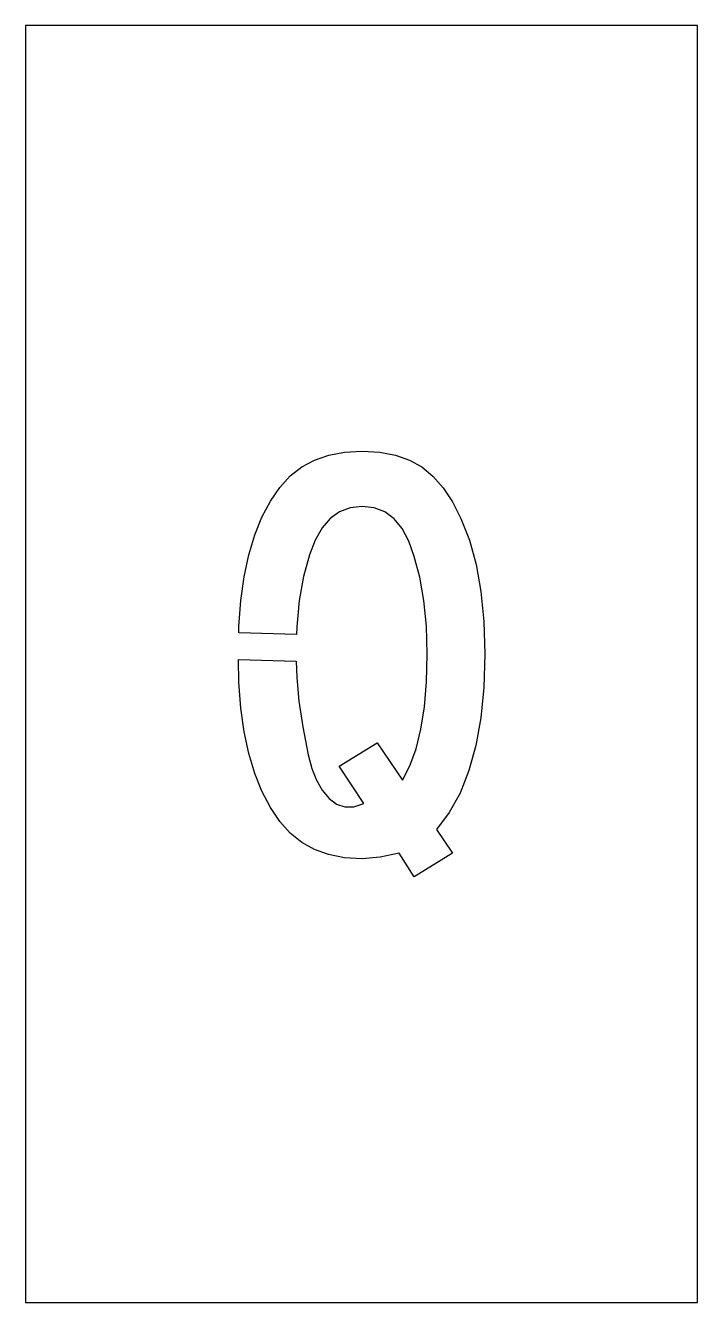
# Model space of a CAD drawing. Header units: inches. Extents: x 0 to 3.16, y 0 to 6.
import ezdxf

# ---------------------------------------------------------------- set-up
doc = ezdxf.new("R2010")
doc.units = ezdxf.units.IN
doc.header["$MEASUREMENT"] = 0
doc.layers.add('CUT', color=1, linetype='Continuous')

msp = doc.modelspace()

# ---------------------------------------------------------------- linework, layer by layer
at = {"layer": 'CUT'}
for points in [[(0, 0), (3.1591, 0), (3.1591, 6), (0, 6)], [(2.1173, 2.6165), (2.0849, 2.4988), (2.0431, 2.3938), (1.9921, 2.3016), (1.9318, 2.2222), (2.0069, 2.1111), (1.8271, 2), (1.7559, 2.1111), (1.667, 2.0917), (1.582, 2.0852), (1.4998, 2.0899), (1.4251, 2.1042), (1.358, 2.1279), (1.2984, 2.1611), (1.2449, 2.2046), (1.1959, 2.2593), (1.1515, 2.325), (1.1117, 2.4019), (1.0773, 2.4856), (1.0492, 2.5787), (1.0274, 2.6812), (1.012, 2.7932), (1.0028, 2.9146), (1.0005, 3.0209), (1.2726, 3.0139), (1.2752, 2.9363), (1.2856, 2.825), (1.3034, 2.7042), (1.3291, 2.5731), (1.3463, 2.5093), (1.3683, 2.4539), (1.3952, 2.407), (1.4269, 2.3685), (1.4626, 2.3413), (1.5017, 2.3282), (1.5442, 2.3293), (1.5899, 2.3444), (1.4753, 2.5204), (1.6532, 2.6296), (1.7717, 2.4537), (1.8074, 2.5211), (1.8365, 2.601), (1.8592, 2.6935), (1.8754, 2.7986), (1.8851, 2.9162), (1.8883, 3.0463), (1.8845, 3.1785), (1.873, 3.2991), (1.8539, 3.4081), (1.8271, 3.5056), (1.8016, 3.5774), (1.7701, 3.6362), (1.7325, 3.6819), (1.6887, 3.7146), (1.6389, 3.7342), (1.583, 3.7407), (1.527, 3.7344), (1.4768, 3.7154), (1.4326, 3.6838), (1.3942, 3.6395), (1.3616, 3.5826), (1.335, 3.513), (1.3066, 3.4111), (1.2866, 3.2981), (1.275, 3.1741), (1.2741, 3.1389), (1.0026, 3.1459), (1.0034, 3.1762), (1.0128, 3.2977), (1.0284, 3.41), (1.0501, 3.5129), (1.0778, 3.6065), (1.1117, 3.6907), (1.1515, 3.7659), (1.1959, 3.8301), (1.2449, 3.8834), (1.2984, 3.9259), (1.3581, 3.9583), (1.4254, 3.9815), (1.5004, 3.9954), (1.583, 4), (1.6654, 3.9954), (1.7396, 3.9815), (1.8057, 3.9583), (1.8636, 3.9259), (1.9155, 3.883), (1.9632, 3.8282), (2.0069, 3.7617), (2.0464, 3.6833), (2.087, 3.582), (2.1185, 3.4676), (2.1411, 3.3402), (2.1546, 3.1998), (2.1591, 3.0463), (2.1545, 2.8902), (2.1405, 2.747)]]:
    msp.add_lwpolyline(points, close=True, dxfattribs=at)

doc.saveas('drawing.dxf')
